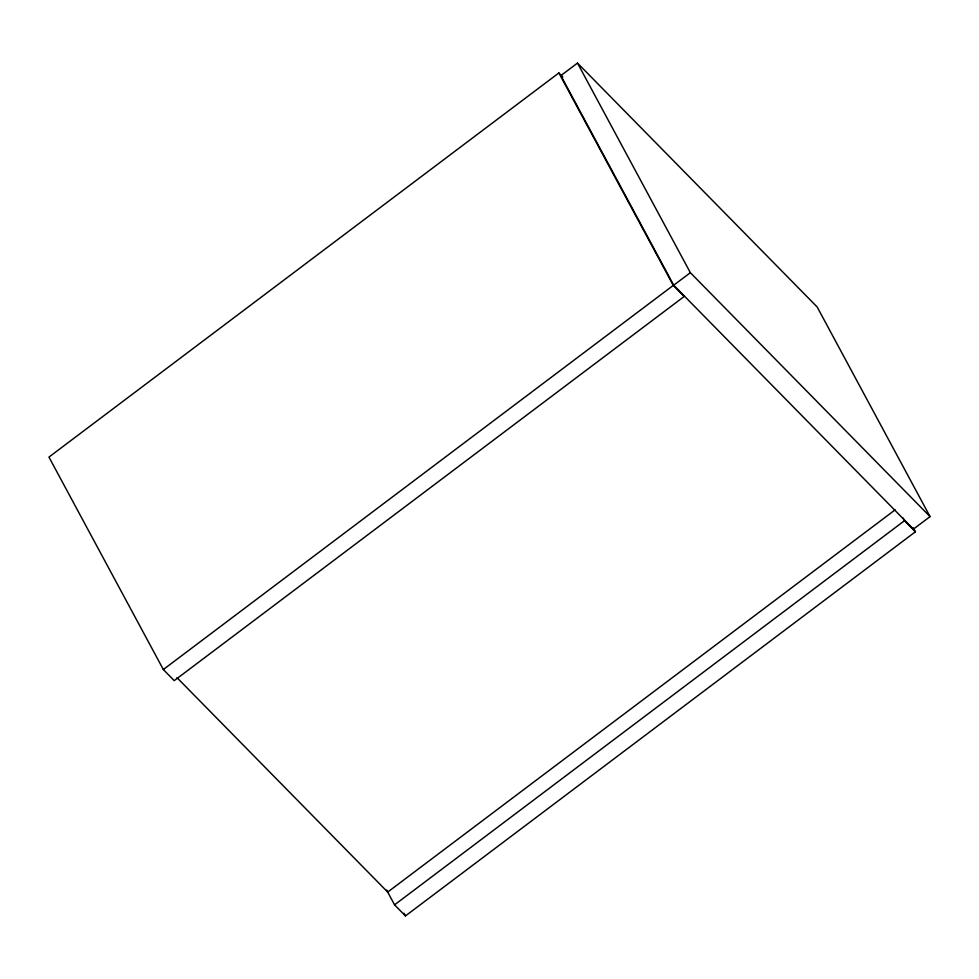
<?xml version="1.0" encoding="UTF-8"?>
<svg xmlns="http://www.w3.org/2000/svg" width="979" height="979" viewBox="0 0 979 979"><rect width="100%" height="100%" fill="white"/><g stroke="black" fill="none" stroke-linecap="round" stroke-linejoin="round"><path stroke-width="1.47" d="M558.887 72.948L48.95 457.095L163.334 669.538L174.238 680.625L684.174 296.49L673.271 285.403L558.887 72.948L562.852 76.986M577.488 63.072L560.857 75.603L673.723 285.219L913.419 529.137L930.05 516.618L817.184 307.002L577.488 63.072L690.354 272.688L930.05 516.618M163.334 669.538L673.271 285.403M673.723 285.219L690.354 272.688M895.198 509.79L387.696 892.089L177.003 677.676M913.223 527.754L915.389 531.793L405.465 915.928L394.561 904.841L904.498 520.706L903.054 518.013M904.498 520.706L915.389 531.793M404.009 913.236L405.465 915.928M386.607 890.046L394.561 904.841"/></g></svg>
